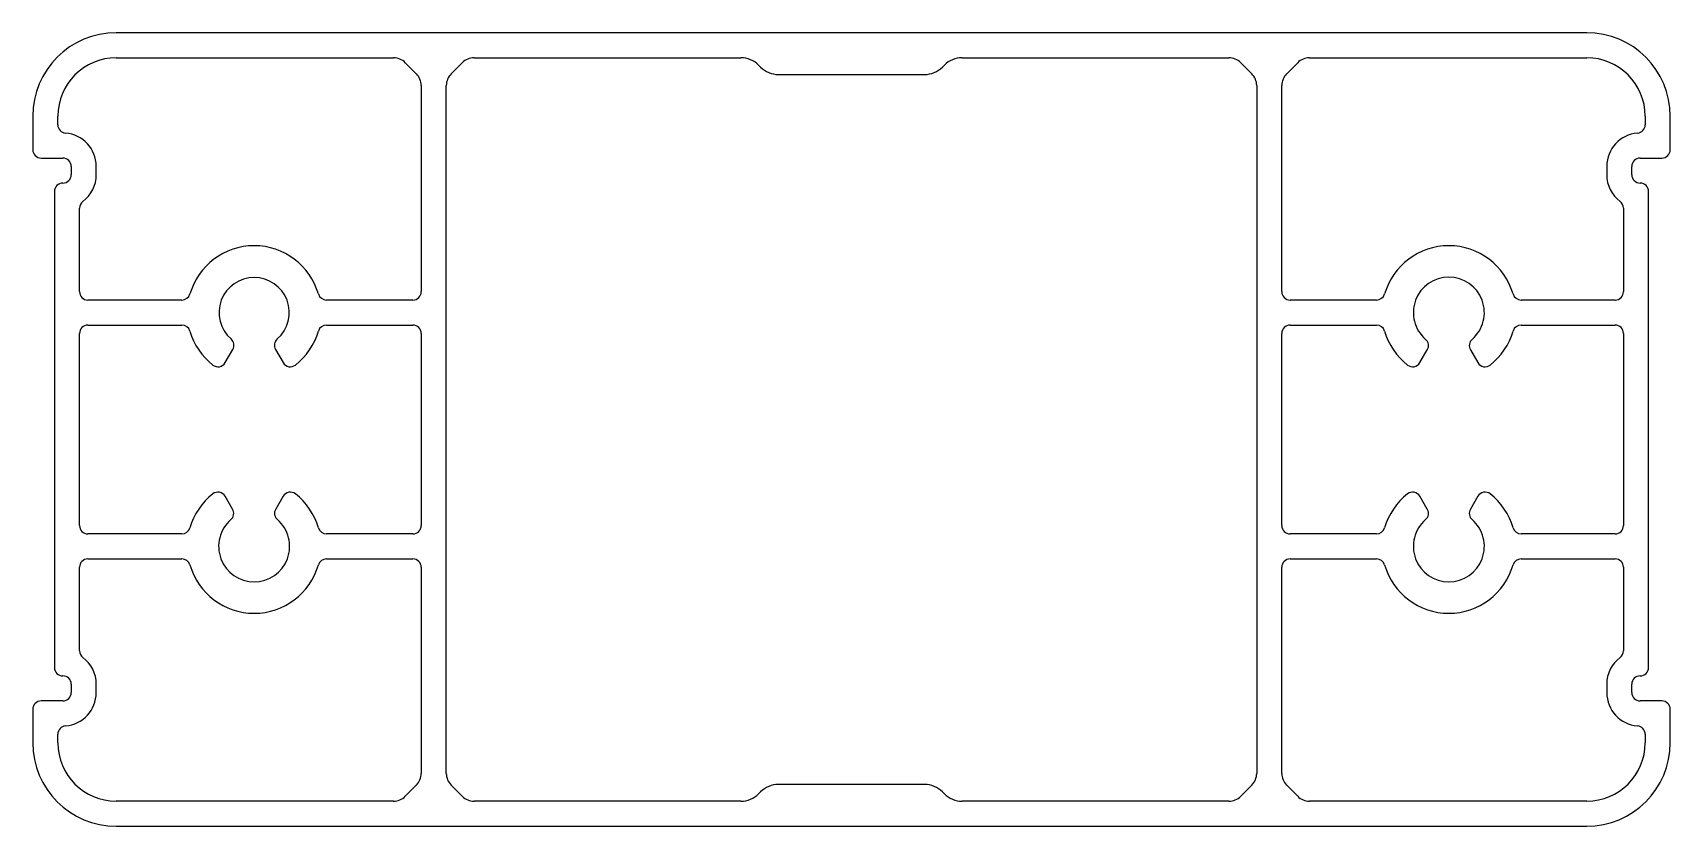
# Model space of a CAD drawing. Extents: x 1323 to 1519, y 1012 to 1107.
import ezdxf

# ---------------------------------------------------------------- set-up
doc = ezdxf.new("R2010")
doc.units = 0
doc.layers.get('0').update_dxf_attribs({"linetype": 'CONTINUOUS'})

msp = doc.modelspace()

# ---------------------------------------------------------------- linework, layer by layer
for p, q in [((1508.86, 1107.1), (1332.86, 1107.1)), ((1332.86, 1104.1), (1366.03, 1104.1)), ((1367.45, 1103.51), (1368.77, 1102.18)), ((1372.95, 1102.18), (1374.27, 1103.51)), ((1375.69, 1104.1), (1407.62, 1104.1)), ((1434.1, 1104.1), (1466.03, 1104.1)), ((1467.45, 1103.51), (1468.77, 1102.18)), ((1472.95, 1102.18), (1474.27, 1103.51)), ((1475.69, 1104.1), (1508.86, 1104.1)), ((1409.74, 1103.22), (1409.98, 1102.98)), ((1412.1, 1102.1), (1429.62, 1102.1)), ((1431.74, 1102.98), (1431.98, 1103.22)), ((1369.36, 1100.77), (1369.36, 1076.1)), ((1372.36, 1018.43), (1372.36, 1100.77)), ((1469.36, 1100.77), (1469.36, 1018.43)), ((1472.36, 1076.1), (1472.36, 1100.77)), ((1322.86, 1097.1), (1322.86, 1093.1)), ((1325.86, 1096.08), (1325.86, 1097.1)), ((1515.86, 1097.1), (1515.86, 1096.08)), ((1518.86, 1093.1), (1518.86, 1097.1)), ((1323.86, 1092.1), (1326.46, 1092.1)), ((1515.26, 1092.1), (1517.86, 1092.1)), ((1327.46, 1091.1), (1327.46, 1090.1)), ((1330.46, 1090.1), (1330.46, 1091.1)), ((1511.26, 1091.1), (1511.26, 1090.1)), ((1514.26, 1090.1), (1514.26, 1091.1)), ((1325.46, 1088.1), (1325.46, 1031.1)), ((1516.26, 1031.1), (1516.26, 1088.1)), ((1328.46, 1076.1), (1328.46, 1086.1)), ((1513.26, 1086.1), (1513.26, 1076.1)), ((1340.71, 1075.1), (1329.46, 1075.1)), ((1368.36, 1075.1), (1358.01, 1075.1)), ((1483.71, 1075.1), (1473.36, 1075.1)), ((1512.26, 1075.1), (1501.01, 1075.1)), ((1328.46, 1048.1), (1328.46, 1071.1)), ((1329.46, 1072.1), (1340.71, 1072.1)), ((1358.01, 1072.1), (1368.36, 1072.1)), ((1369.36, 1071.1), (1369.36, 1048.1)), ((1472.36, 1048.1), (1472.36, 1071.1)), ((1473.36, 1072.1), (1483.71, 1072.1)), ((1501.01, 1072.1), (1512.26, 1072.1)), ((1513.26, 1071.1), (1513.26, 1048.1)), ((1345.9, 1067.6), (1346.81, 1069.18)), ((1351.91, 1069.18), (1352.82, 1067.6)), ((1488.9, 1067.6), (1489.78, 1069.13)), ((1494.94, 1069.13), (1495.82, 1067.6)), ((1346.78, 1050.06), (1345.9, 1051.6)), ((1352.82, 1051.6), (1351.94, 1050.06)), ((1489.78, 1050.06), (1488.9, 1051.6)), ((1495.82, 1051.6), (1494.94, 1050.06)), ((1340.71, 1047.1), (1329.46, 1047.1)), ((1368.36, 1047.1), (1358.01, 1047.1)), ((1483.71, 1047.1), (1473.36, 1047.1)), ((1512.26, 1047.1), (1501.01, 1047.1)), ((1328.46, 1033.1), (1328.46, 1043.1)), ((1329.46, 1044.1), (1340.71, 1044.1)), ((1358.01, 1044.1), (1368.36, 1044.1)), ((1369.36, 1043.1), (1369.36, 1018.43)), ((1472.36, 1018.43), (1472.36, 1043.1)), ((1473.36, 1044.1), (1483.71, 1044.1)), ((1501.01, 1044.1), (1512.26, 1044.1)), ((1513.26, 1043.1), (1513.26, 1033.1)), ((1327.46, 1029.1), (1327.46, 1028.1)), ((1330.46, 1028.1), (1330.46, 1029.1)), ((1511.26, 1029.1), (1511.26, 1028.1)), ((1514.26, 1028.1), (1514.26, 1029.1)), ((1326.46, 1027.1), (1323.86, 1027.1)), ((1517.86, 1027.1), (1515.26, 1027.1)), ((1322.86, 1026.1), (1322.86, 1022.1)), ((1518.86, 1022.1), (1518.86, 1026.1)), ((1325.86, 1022.1), (1325.86, 1023.11)), ((1515.86, 1023.11), (1515.86, 1022.1)), ((1368.77, 1017.01), (1367.45, 1015.68)), ((1374.27, 1015.68), (1372.95, 1017.01)), ((1409.98, 1016.22), (1409.74, 1015.98)), ((1429.62, 1017.1), (1412.1, 1017.1)), ((1431.98, 1015.98), (1431.74, 1016.22)), ((1468.77, 1017.01), (1467.45, 1015.68)), ((1474.27, 1015.68), (1472.95, 1017.01)), ((1366.03, 1015.1), (1332.86, 1015.1)), ((1407.62, 1015.1), (1375.69, 1015.1)), ((1466.03, 1015.1), (1434.1, 1015.1)), ((1508.86, 1015.1), (1475.69, 1015.1)), ((1332.86, 1012.1), (1508.86, 1012.1))]:
    msp.add_line(p, q)
for centre, radius, start, end in [((1332.86, 1097.1), 10, 90, 180), ((1508.86, 1097.1), 10, 0, 90), ((1332.86, 1097.1), 7, 90, 180), ((1366.03, 1102.1), 2, 45, 90), ((1375.69, 1102.1), 2, 90, 135), ((1407.62, 1101.1), 3, 45, 90), ((1434.1, 1101.1), 3, 90, 135), ((1466.03, 1102.1), 2, 45, 90), ((1475.69, 1102.1), 2, 90, 135), ((1508.86, 1097.1), 7, 0, 90), ((1367.36, 1100.77), 2, 0, 45), ((1374.36, 1100.77), 2, 135, 180), ((1412.1, 1105.1), 3, 225, 270), ((1429.62, 1105.1), 3, 270, 315), ((1467.36, 1100.77), 2, 360, 45), ((1474.36, 1100.77), 2, 135, 180), ((1326.86, 1096.08), 1, 180, 265.4114), ((1514.86, 1096.08), 1, 274.5886, 0), ((1326.46, 1091.1), 4, 360, 85.4114), ((1515.26, 1091.1), 4, 94.5886, 180), ((1323.86, 1093.1), 1, 180, 270), ((1326.46, 1091.1), 1, 360, 90), ((1515.26, 1091.1), 1, 90, 180), ((1517.86, 1093.1), 1, 270, 0), ((1326.46, 1090.1), 1, 270, 0), ((1326.46, 1090.1), 4, 306.8699, 0), ((1515.26, 1090.1), 4, 180, 233.1301), ((1515.26, 1090.1), 1, 180, 270), ((1326.46, 1088.1), 1, 90, 180), ((1515.26, 1088.1), 1, 0, 90), ((1329.46, 1086.1), 1, 126.8699, 180), ((1512.26, 1086.1), 1, 0, 53.1301), ((1349.36, 1073.6), 8, 16.1276, 163.8724), ((1492.36, 1073.6), 8, 16.1276, 163.8724), ((1329.46, 1076.1), 1, 180, 270), ((1349.36, 1073.6), 4.2, 311.0875, 228.9125), ((1368.36, 1076.1), 1, 270, 0), ((1473.36, 1076.1), 1, 180, 270), ((1492.36, 1073.6), 4.25, 310.9806, 229.0194), ((1512.26, 1076.1), 1, 270, 0), ((1340.71, 1076.1), 1, 270, 343.8724), ((1358.01, 1076.1), 1, 196.1276, 270), ((1483.71, 1076.1), 1, 270, 343.8724), ((1501.01, 1076.1), 1, 196.1276, 270), ((1329.46, 1071.1), 1, 90, 180), ((1340.71, 1071.1), 1, 16.1276, 90), ((1349.36, 1073.6), 8, 196.1276, 231.7868), ((1345.94, 1069.68), 1, 330, 48.9125), ((1352.78, 1069.68), 1, 131.0875, 210), ((1349.36, 1073.6), 8, 308.2132, 343.8724), ((1358.01, 1071.1), 1, 90, 163.8724), ((1368.36, 1071.1), 1, 360, 90), ((1473.36, 1071.1), 1, 90, 180), ((1483.71, 1071.1), 1, 16.1276, 90), ((1492.36, 1073.6), 8, 196.1276, 231.7868), ((1488.92, 1069.63), 1, 330, 49.0194), ((1495.8, 1069.63), 1, 130.9806, 210), ((1492.36, 1073.6), 8, 308.2132, 343.8724), ((1501.01, 1071.1), 1, 90, 163.8724), ((1512.26, 1071.1), 1, 0, 90), ((1345.03, 1068.1), 1, 231.7868, 330), ((1353.69, 1068.1), 1, 210, 308.2132), ((1488.03, 1068.1), 1, 231.7868, 330), ((1496.69, 1068.1), 1, 210, 308.2132), ((1349.36, 1045.6), 8, 128.2132, 163.8724), ((1345.03, 1051.1), 1, 30, 128.2132), ((1353.69, 1051.1), 1, 51.7868, 150), ((1349.36, 1045.6), 8, 16.1276, 51.7868), ((1492.36, 1045.6), 8, 128.2132, 163.8724), ((1488.03, 1051.1), 1, 30, 128.2132), ((1496.69, 1051.1), 1, 51.7868, 150), ((1492.36, 1045.6), 8, 16.1276, 51.7868), ((1349.36, 1045.6), 4.25, 130.9806, 49.0194), ((1345.92, 1049.56), 1, 310.9806, 30), ((1352.8, 1049.56), 1, 150, 229.0194), ((1492.36, 1045.6), 4.25, 130.9806, 49.0194), ((1488.92, 1049.56), 1, 310.9806, 30), ((1495.8, 1049.56), 1, 150, 229.0194), ((1329.46, 1048.1), 1, 180, 270), ((1340.71, 1048.1), 1, 270, 343.8724), ((1358.01, 1048.1), 1, 196.1276, 270), ((1368.36, 1048.1), 1, 270, 0), ((1473.36, 1048.1), 1, 180, 270), ((1483.71, 1048.1), 1, 270, 343.8724), ((1501.01, 1048.1), 1, 196.1276, 270), ((1512.26, 1048.1), 1, 270, 0), ((1329.46, 1043.1), 1, 90, 180), ((1340.71, 1043.1), 1, 16.1276, 90), ((1349.36, 1045.6), 8, 196.1276, 343.8724), ((1358.01, 1043.1), 1, 90, 163.8724), ((1368.36, 1043.1), 1, 0, 90), ((1473.36, 1043.1), 1, 90, 180), ((1483.71, 1043.1), 1, 16.1276, 90), ((1492.36, 1045.6), 8, 196.1276, 343.8724), ((1501.01, 1043.1), 1, 90, 163.8724), ((1512.26, 1043.1), 1, 0, 90), ((1329.46, 1033.1), 1, 180, 233.1301), ((1512.26, 1033.1), 1, 306.8699, 0), ((1326.46, 1031.1), 1, 180, 270), ((1326.46, 1029.1), 4, 360, 53.1301), ((1515.26, 1029.1), 4, 126.8699, 180), ((1515.26, 1031.1), 1, 270, 0), ((1326.46, 1029.1), 1, 360, 90), ((1515.26, 1029.1), 1, 90, 180), ((1323.86, 1026.1), 1, 90, 180), ((1326.46, 1028.1), 1, 270, 0), ((1326.46, 1028.1), 4, 274.5886, 0), ((1515.26, 1028.1), 4, 180, 265.4114), ((1515.26, 1028.1), 1, 180, 270), ((1517.86, 1026.1), 1, 0, 90), ((1326.86, 1023.11), 1, 94.5886, 180), ((1514.86, 1023.11), 1, 0, 85.4114), ((1332.86, 1022.1), 10, 180, 270), ((1332.86, 1022.1), 7, 180, 270), ((1508.86, 1022.1), 7, 270, 0), ((1508.86, 1022.1), 10, 270, 0), ((1367.36, 1018.43), 2, 315, 0), ((1374.36, 1018.43), 2, 180, 225), ((1467.36, 1018.43), 2, 315, 0), ((1474.36, 1018.43), 2, 180, 225), ((1366.03, 1017.1), 2, 270, 315), ((1375.69, 1017.1), 2, 225, 270), ((1407.62, 1018.1), 3, 270, 315), ((1412.1, 1014.1), 3, 90, 135), ((1429.62, 1014.1), 3, 45, 90), ((1434.1, 1018.1), 3, 225, 270), ((1466.03, 1017.1), 2, 270, 315), ((1475.69, 1017.1), 2, 225, 270)]:
    msp.add_arc(centre, radius, start, end)

doc.saveas('drawing.dxf')
